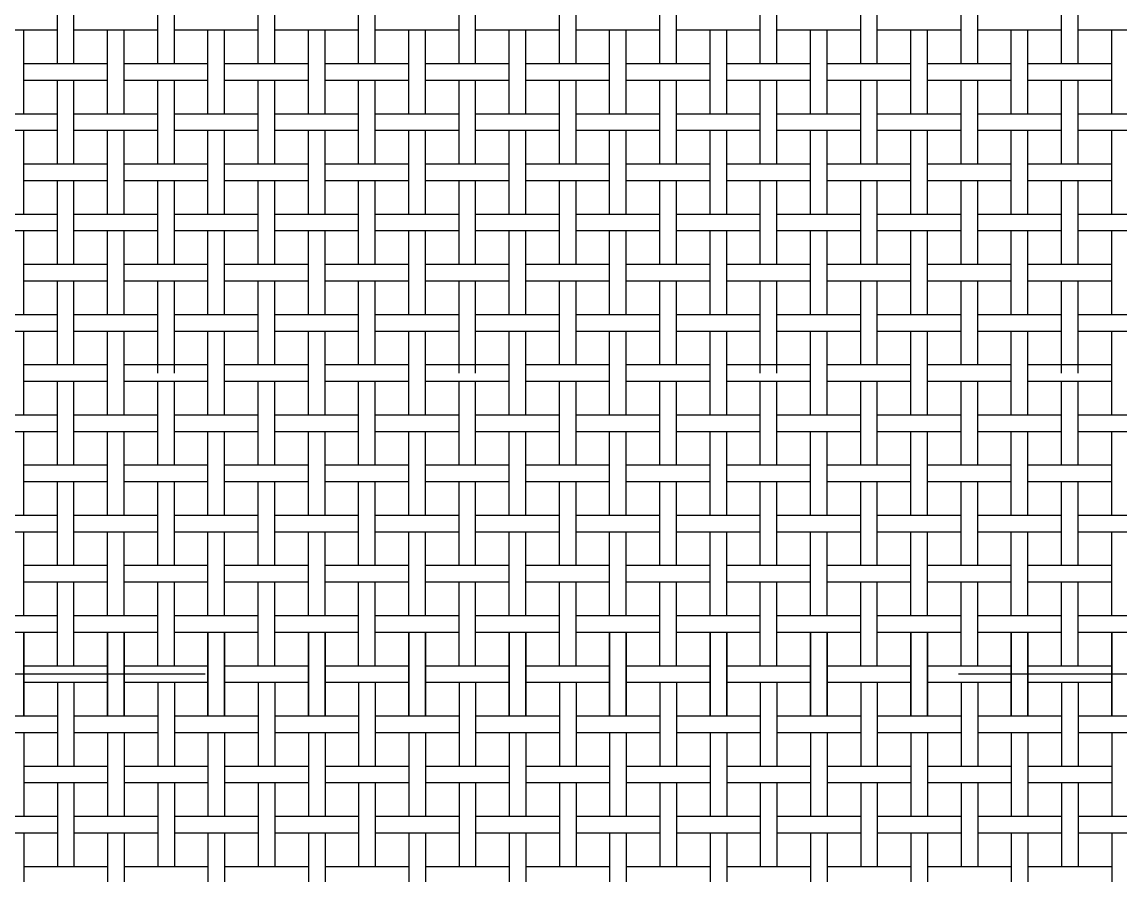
# Model space of a CAD drawing. Extents: x 1 to 102, y 0 to 78.
# Drawn here: x 37.91 to 47.17, y 48.86 to 56.06 of the extents above; entities that cross this region are included whole.
import ezdxf

# ---------------------------------------------------------------- set-up
doc = ezdxf.new("R2010")
doc.units = 0
doc.linetypes.add('CENTER', pattern=[50.8, 31.75, -6.35, 6.35, -6.35])
doc.layers.get('0').update_dxf_attribs({"linetype": 'CONTINUOUS'})
doc.layers.add('CENTER', color=1, linetype='CENTER')

msp = doc.modelspace()

# ---------------------------------------------------------------- linework, layer by layer
at = {"color": 7, "linetype": 'CONTINUOUS'}
for p, q in [((38.2113, 55.708), (38.2113, 56.4147)), ((38.3513, 55.708), (38.3513, 56.4147)), ((39.058, 55.708), (39.058, 56.4147)), ((39.198, 55.708), (39.198, 56.4147)), ((39.9047, 55.708), (39.9047, 56.4147)), ((40.0447, 55.708), (40.0447, 56.4147)), ((40.7513, 55.708), (40.7513, 56.4147)), ((40.8913, 55.708), (40.8913, 56.4147)), ((41.598, 55.708), (41.598, 56.4147)), ((41.738, 55.708), (41.738, 56.4147)), ((42.4447, 55.708), (42.4447, 56.4147)), ((42.5847, 55.708), (42.5847, 56.4147)), ((43.2913, 55.708), (43.2913, 56.4147)), ((43.4313, 55.708), (43.4313, 56.4147)), ((44.138, 55.708), (44.138, 56.4147)), ((44.278, 55.708), (44.278, 56.4147)), ((44.9847, 55.708), (44.9847, 56.4147)), ((45.1247, 55.708), (45.1247, 56.4147)), ((45.8313, 55.708), (45.8313, 56.4147)), ((45.9713, 55.708), (45.9713, 56.4147)), ((46.678, 55.708), (46.678, 56.4147)), ((46.818, 55.708), (46.818, 56.4147)), ((38.2113, 55.9913), (37.5047, 55.9913)), ((37.928, 55.2847), (37.928, 55.9913)), ((39.058, 55.9913), (38.3513, 55.9913)), ((38.6347, 55.2847), (38.6347, 55.9913)), ((38.7747, 55.2847), (38.7747, 55.9913)), ((39.9047, 55.9913), (39.198, 55.9913)), ((39.4813, 55.2847), (39.4813, 55.9913)), ((39.6213, 55.2847), (39.6213, 55.9913)), ((40.7513, 55.9913), (40.0447, 55.9913)), ((40.328, 55.2847), (40.328, 55.9913)), ((40.468, 55.2847), (40.468, 55.9913)), ((41.598, 55.9913), (40.8913, 55.9913)), ((41.1747, 55.2847), (41.1747, 55.9913)), ((41.3147, 55.2847), (41.3147, 55.9913)), ((42.4447, 55.9913), (41.738, 55.9913)), ((42.0213, 55.2847), (42.0213, 55.9913)), ((42.1613, 55.2847), (42.1613, 55.9913)), ((43.2913, 55.9913), (42.5847, 55.9913)), ((42.868, 55.2847), (42.868, 55.9913)), ((43.008, 55.2847), (43.008, 55.9913)), ((44.138, 55.9913), (43.4313, 55.9913)), ((43.7147, 55.2847), (43.7147, 55.9913)), ((43.8547, 55.2847), (43.8547, 55.9913)), ((44.9847, 55.9913), (44.278, 55.9913)), ((44.5613, 55.2847), (44.5613, 55.9913)), ((44.7013, 55.2847), (44.7013, 55.9913)), ((45.8313, 55.9913), (45.1247, 55.9913)), ((45.408, 55.2847), (45.408, 55.9913)), ((45.548, 55.2847), (45.548, 55.9913)), ((46.678, 55.9913), (45.9713, 55.9913)), ((46.2547, 55.2847), (46.2547, 55.9913)), ((46.3947, 55.2847), (46.3947, 55.9913)), ((47.5247, 55.9913), (46.818, 55.9913)), ((47.1013, 55.2847), (47.1013, 55.9913)), ((38.6347, 55.708), (37.928, 55.708)), ((39.4813, 55.708), (38.7747, 55.708)), ((40.328, 55.708), (39.6213, 55.708)), ((41.1747, 55.708), (40.468, 55.708)), ((42.0213, 55.708), (41.3147, 55.708)), ((42.868, 55.708), (42.1613, 55.708)), ((43.7147, 55.708), (43.008, 55.708)), ((44.5613, 55.708), (43.8547, 55.708)), ((45.408, 55.708), (44.7013, 55.708)), ((46.2547, 55.708), (45.548, 55.708)), ((47.1013, 55.708), (46.3947, 55.708)), ((38.6347, 55.568), (37.928, 55.568)), ((38.2113, 54.8613), (38.2113, 55.568)), ((38.3513, 54.8613), (38.3513, 55.568)), ((39.4813, 55.568), (38.7747, 55.568)), ((39.058, 54.8613), (39.058, 55.568)), ((39.198, 54.8613), (39.198, 55.568)), ((40.328, 55.568), (39.6213, 55.568)), ((39.9047, 54.8613), (39.9047, 55.568)), ((40.0447, 54.8613), (40.0447, 55.568)), ((41.1747, 55.568), (40.468, 55.568)), ((40.7513, 54.8613), (40.7513, 55.568)), ((40.8913, 54.8613), (40.8913, 55.568)), ((42.0213, 55.568), (41.3147, 55.568)), ((41.598, 54.8613), (41.598, 55.568)), ((41.738, 54.8613), (41.738, 55.568)), ((42.868, 55.568), (42.1613, 55.568)), ((42.4447, 54.8613), (42.4447, 55.568)), ((42.5847, 54.8613), (42.5847, 55.568)), ((43.7147, 55.568), (43.008, 55.568)), ((43.2913, 54.8613), (43.2913, 55.568)), ((43.4313, 54.8613), (43.4313, 55.568)), ((44.5613, 55.568), (43.8547, 55.568)), ((44.138, 54.8613), (44.138, 55.568)), ((44.278, 54.8613), (44.278, 55.568)), ((45.408, 55.568), (44.7013, 55.568)), ((44.9847, 54.8613), (44.9847, 55.568)), ((45.1247, 54.8613), (45.1247, 55.568)), ((46.2547, 55.568), (45.548, 55.568)), ((45.8313, 54.8613), (45.8313, 55.568)), ((45.9713, 54.8613), (45.9713, 55.568)), ((47.1013, 55.568), (46.3947, 55.568)), ((46.678, 54.8613), (46.678, 55.568)), ((46.818, 54.8613), (46.818, 55.568)), ((38.2113, 55.2847), (37.5047, 55.2847)), ((39.058, 55.2847), (38.3513, 55.2847)), ((39.9047, 55.2847), (39.198, 55.2847)), ((40.7513, 55.2847), (40.0447, 55.2847)), ((41.598, 55.2847), (40.8913, 55.2847)), ((42.4447, 55.2847), (41.738, 55.2847)), ((43.2913, 55.2847), (42.5847, 55.2847)), ((44.138, 55.2847), (43.4313, 55.2847)), ((44.9847, 55.2847), (44.278, 55.2847)), ((45.8313, 55.2847), (45.1247, 55.2847)), ((46.678, 55.2847), (45.9713, 55.2847)), ((47.5247, 55.2847), (46.818, 55.2847)), ((38.2113, 55.1447), (37.5047, 55.1447)), ((37.928, 54.438), (37.928, 55.1447)), ((39.058, 55.1447), (38.3513, 55.1447)), ((38.6347, 54.438), (38.6347, 55.1447)), ((38.7747, 54.438), (38.7747, 55.1447)), ((39.9047, 55.1447), (39.198, 55.1447)), ((39.4813, 54.438), (39.4813, 55.1447)), ((39.6213, 54.438), (39.6213, 55.1447)), ((40.7513, 55.1447), (40.0447, 55.1447)), ((40.328, 54.438), (40.328, 55.1447)), ((40.468, 54.438), (40.468, 55.1447)), ((41.598, 55.1447), (40.8913, 55.1447)), ((41.1747, 54.438), (41.1747, 55.1447)), ((41.3147, 54.438), (41.3147, 55.1447)), ((42.4447, 55.1447), (41.738, 55.1447)), ((42.0213, 54.438), (42.0213, 55.1447)), ((42.1613, 54.438), (42.1613, 55.1447)), ((43.2913, 55.1447), (42.5847, 55.1447)), ((42.868, 54.438), (42.868, 55.1447)), ((43.008, 54.438), (43.008, 55.1447)), ((44.138, 55.1447), (43.4313, 55.1447)), ((43.7147, 54.438), (43.7147, 55.1447)), ((43.8547, 54.438), (43.8547, 55.1447)), ((44.9847, 55.1447), (44.278, 55.1447)), ((44.5613, 54.438), (44.5613, 55.1447)), ((44.7013, 54.438), (44.7013, 55.1447)), ((45.8313, 55.1447), (45.1247, 55.1447)), ((45.408, 54.438), (45.408, 55.1447)), ((45.548, 54.438), (45.548, 55.1447)), ((46.678, 55.1447), (45.9713, 55.1447)), ((46.2547, 54.438), (46.2547, 55.1447)), ((46.3947, 54.438), (46.3947, 55.1447)), ((47.5247, 55.1447), (46.818, 55.1447)), ((47.1013, 54.438), (47.1013, 55.1447)), ((38.6347, 54.8613), (37.928, 54.8613)), ((39.4813, 54.8613), (38.7747, 54.8613)), ((40.328, 54.8613), (39.6213, 54.8613)), ((41.1747, 54.8613), (40.468, 54.8613)), ((42.0213, 54.8613), (41.3147, 54.8613)), ((42.868, 54.8613), (42.1613, 54.8613)), ((43.7147, 54.8613), (43.008, 54.8613)), ((44.5613, 54.8613), (43.8547, 54.8613)), ((45.408, 54.8613), (44.7013, 54.8613)), ((46.2547, 54.8613), (45.548, 54.8613)), ((47.1013, 54.8613), (46.3947, 54.8613)), ((38.6347, 54.7213), (37.928, 54.7213)), ((38.2113, 54.0147), (38.2113, 54.7213)), ((38.3513, 54.0147), (38.3513, 54.7213)), ((39.4813, 54.7213), (38.7747, 54.7213)), ((39.058, 54.0147), (39.058, 54.7213)), ((39.198, 54.0147), (39.198, 54.7213)), ((40.328, 54.7213), (39.6213, 54.7213)), ((39.9047, 54.0147), (39.9047, 54.7213)), ((40.0447, 54.0147), (40.0447, 54.7213)), ((41.1747, 54.7213), (40.468, 54.7213)), ((40.7513, 54.0147), (40.7513, 54.7213)), ((40.8913, 54.0147), (40.8913, 54.7213)), ((42.0213, 54.7213), (41.3147, 54.7213)), ((41.598, 54.0147), (41.598, 54.7213)), ((41.738, 54.0147), (41.738, 54.7213)), ((42.868, 54.7213), (42.1613, 54.7213)), ((42.4447, 54.0147), (42.4447, 54.7213)), ((42.5847, 54.0147), (42.5847, 54.7213)), ((43.7147, 54.7213), (43.008, 54.7213)), ((43.2913, 54.0147), (43.2913, 54.7213)), ((43.4313, 54.0147), (43.4313, 54.7213)), ((44.5613, 54.7213), (43.8547, 54.7213)), ((44.138, 54.0147), (44.138, 54.7213)), ((44.278, 54.0147), (44.278, 54.7213)), ((45.408, 54.7213), (44.7013, 54.7213)), ((44.9847, 54.0147), (44.9847, 54.7213)), ((45.1247, 54.0147), (45.1247, 54.7213)), ((46.2547, 54.7213), (45.548, 54.7213)), ((45.8313, 54.0147), (45.8313, 54.7213)), ((45.9713, 54.0147), (45.9713, 54.7213)), ((47.1013, 54.7213), (46.3947, 54.7213)), ((46.678, 54.0147), (46.678, 54.7213)), ((46.818, 54.0147), (46.818, 54.7213)), ((38.2113, 54.438), (37.5047, 54.438)), ((39.058, 54.438), (38.3513, 54.438)), ((39.9047, 54.438), (39.198, 54.438)), ((40.7513, 54.438), (40.0447, 54.438)), ((41.598, 54.438), (40.8913, 54.438)), ((42.4447, 54.438), (41.738, 54.438)), ((43.2913, 54.438), (42.5847, 54.438)), ((44.138, 54.438), (43.4313, 54.438)), ((44.9847, 54.438), (44.278, 54.438)), ((45.8313, 54.438), (45.1247, 54.438)), ((46.678, 54.438), (45.9713, 54.438)), ((47.5247, 54.438), (46.818, 54.438)), ((38.2113, 54.298), (37.5047, 54.298)), ((37.928, 53.5913), (37.928, 54.298)), ((39.058, 54.298), (38.3513, 54.298)), ((38.6347, 53.5913), (38.6347, 54.298)), ((38.7747, 53.5913), (38.7747, 54.298)), ((39.9047, 54.298), (39.198, 54.298)), ((39.4813, 53.5913), (39.4813, 54.298)), ((39.6213, 53.5913), (39.6213, 54.298)), ((40.7513, 54.298), (40.0447, 54.298)), ((40.328, 53.5913), (40.328, 54.298)), ((40.468, 53.5913), (40.468, 54.298)), ((41.598, 54.298), (40.8913, 54.298)), ((41.1747, 53.5913), (41.1747, 54.298)), ((41.3147, 53.5913), (41.3147, 54.298)), ((42.4447, 54.298), (41.738, 54.298)), ((42.0213, 53.5913), (42.0213, 54.298)), ((42.1613, 53.5913), (42.1613, 54.298)), ((43.2913, 54.298), (42.5847, 54.298)), ((42.868, 53.5913), (42.868, 54.298)), ((43.008, 53.5913), (43.008, 54.298)), ((44.138, 54.298), (43.4313, 54.298)), ((43.7147, 53.5913), (43.7147, 54.298)), ((43.8547, 53.5913), (43.8547, 54.298)), ((44.9847, 54.298), (44.278, 54.298)), ((44.5613, 53.5913), (44.5613, 54.298)), ((44.7013, 53.5913), (44.7013, 54.298)), ((45.8313, 54.298), (45.1247, 54.298)), ((45.408, 53.5913), (45.408, 54.298)), ((45.548, 53.5913), (45.548, 54.298)), ((46.678, 54.298), (45.9713, 54.298)), ((46.2547, 53.5913), (46.2547, 54.298)), ((46.3947, 53.5913), (46.3947, 54.298)), ((47.5247, 54.298), (46.818, 54.298)), ((47.1013, 53.5913), (47.1013, 54.298)), ((38.6347, 54.0147), (37.928, 54.0147)), ((39.4813, 54.0147), (38.7747, 54.0147)), ((40.328, 54.0147), (39.6213, 54.0147)), ((41.1747, 54.0147), (40.468, 54.0147)), ((42.0213, 54.0147), (41.3147, 54.0147)), ((42.868, 54.0147), (42.1613, 54.0147)), ((43.7147, 54.0147), (43.008, 54.0147)), ((44.5613, 54.0147), (43.8547, 54.0147)), ((45.408, 54.0147), (44.7013, 54.0147)), ((46.2547, 54.0147), (45.548, 54.0147)), ((47.1013, 54.0147), (46.3947, 54.0147)), ((38.6347, 53.8747), (37.928, 53.8747)), ((38.2113, 53.168), (38.2113, 53.8747)), ((38.3513, 53.168), (38.3513, 53.8747)), ((39.4813, 53.8747), (38.7747, 53.8747)), ((39.058, 53.098), (39.058, 53.8747)), ((39.198, 53.098), (39.198, 53.8747)), ((40.328, 53.8747), (39.6213, 53.8747)), ((39.9047, 53.168), (39.9047, 53.8747)), ((40.0447, 53.168), (40.0447, 53.8747)), ((41.1747, 53.8747), (40.468, 53.8747)), ((40.7513, 53.168), (40.7513, 53.8747)), ((40.8913, 53.168), (40.8913, 53.8747)), ((42.0213, 53.8747), (41.3147, 53.8747)), ((41.598, 53.098), (41.598, 53.8747)), ((41.738, 53.098), (41.738, 53.8747)), ((42.868, 53.8747), (42.1613, 53.8747)), ((42.4447, 53.168), (42.4447, 53.8747)), ((42.5847, 53.168), (42.5847, 53.8747)), ((43.7147, 53.8747), (43.008, 53.8747)), ((43.2913, 53.168), (43.2913, 53.8747)), ((43.4313, 53.168), (43.4313, 53.8747)), ((44.5613, 53.8747), (43.8547, 53.8747)), ((44.138, 53.098), (44.138, 53.8747)), ((44.278, 53.098), (44.278, 53.8747)), ((45.408, 53.8747), (44.7013, 53.8747)), ((44.9847, 53.168), (44.9847, 53.8747)), ((45.1247, 53.168), (45.1247, 53.8747)), ((46.2547, 53.8747), (45.548, 53.8747)), ((45.8313, 53.168), (45.8313, 53.8747)), ((45.9713, 53.168), (45.9713, 53.8747)), ((47.1013, 53.8747), (46.3947, 53.8747)), ((46.678, 53.098), (46.678, 53.8747)), ((46.818, 53.098), (46.818, 53.8747)), ((38.2113, 53.5913), (37.5047, 53.5913)), ((39.058, 53.5913), (38.3513, 53.5913)), ((39.9047, 53.5913), (39.198, 53.5913)), ((40.7513, 53.5913), (40.0447, 53.5913)), ((41.598, 53.5913), (40.8913, 53.5913)), ((42.4447, 53.5913), (41.738, 53.5913)), ((43.2913, 53.5913), (42.5847, 53.5913)), ((44.138, 53.5913), (43.4313, 53.5913)), ((44.9847, 53.5913), (44.278, 53.5913)), ((45.8313, 53.5913), (45.1247, 53.5913)), ((46.678, 53.5913), (45.9713, 53.5913)), ((47.5247, 53.5913), (46.818, 53.5913)), ((38.2113, 53.4513), (37.5047, 53.4513)), ((37.928, 52.7447), (37.928, 53.4513)), ((39.058, 53.4513), (38.3513, 53.4513)), ((38.6347, 52.7447), (38.6347, 53.4513)), ((38.7747, 52.7447), (38.7747, 53.4513)), ((39.9047, 53.4513), (39.198, 53.4513)), ((39.4813, 52.7447), (39.4813, 53.4513)), ((39.6213, 52.7447), (39.6213, 53.4513)), ((40.7513, 53.4513), (40.0447, 53.4513)), ((40.328, 52.7447), (40.328, 53.4513)), ((40.468, 52.7447), (40.468, 53.4513)), ((41.598, 53.4513), (40.8913, 53.4513)), ((41.1747, 52.7447), (41.1747, 53.4513)), ((41.3147, 52.7447), (41.3147, 53.4513)), ((42.4447, 53.4513), (41.738, 53.4513)), ((42.0213, 52.7447), (42.0213, 53.4513)), ((42.1613, 52.7447), (42.1613, 53.4513)), ((43.2913, 53.4513), (42.5847, 53.4513)), ((42.868, 52.7447), (42.868, 53.4513)), ((43.008, 52.7447), (43.008, 53.4513)), ((44.138, 53.4513), (43.4313, 53.4513)), ((43.7147, 52.7447), (43.7147, 53.4513)), ((43.8547, 52.7447), (43.8547, 53.4513)), ((44.9847, 53.4513), (44.278, 53.4513)), ((44.5613, 52.7447), (44.5613, 53.4513)), ((44.7013, 52.7447), (44.7013, 53.4513)), ((45.8313, 53.4513), (45.1247, 53.4513)), ((45.408, 52.7447), (45.408, 53.4513)), ((45.548, 52.7447), (45.548, 53.4513)), ((46.678, 53.4513), (45.9713, 53.4513)), ((46.2547, 52.7447), (46.2547, 53.4513)), ((46.3947, 52.7447), (46.3947, 53.4513)), ((47.5247, 53.4513), (46.818, 53.4513)), ((47.1013, 52.7447), (47.1013, 53.4513)), ((38.6347, 53.168), (37.928, 53.168)), ((39.4813, 53.168), (38.7747, 53.168)), ((40.328, 53.168), (39.6213, 53.168)), ((41.1747, 53.168), (40.468, 53.168)), ((42.0213, 53.168), (41.3147, 53.168)), ((42.868, 53.168), (42.1613, 53.168)), ((43.7147, 53.168), (43.008, 53.168)), ((44.5613, 53.168), (43.8547, 53.168)), ((45.408, 53.168), (44.7013, 53.168)), ((46.2547, 53.168), (45.548, 53.168)), ((47.1013, 53.168), (46.3947, 53.168)), ((38.6347, 53.028), (37.928, 53.028)), ((38.2113, 52.3213), (38.2113, 53.028)), ((38.3513, 52.3213), (38.3513, 53.028)), ((39.4813, 53.028), (38.7747, 53.028)), ((39.058, 52.3213), (39.058, 53.028)), ((39.198, 52.3213), (39.198, 53.028)), ((40.328, 53.028), (39.6213, 53.028)), ((39.9047, 52.3213), (39.9047, 53.028)), ((40.0447, 52.3213), (40.0447, 53.028)), ((41.1747, 53.028), (40.468, 53.028)), ((40.7513, 52.3213), (40.7513, 53.028)), ((40.8913, 52.3213), (40.8913, 53.028)), ((42.0213, 53.028), (41.3147, 53.028)), ((41.598, 52.3213), (41.598, 53.028)), ((41.738, 52.3213), (41.738, 53.028)), ((42.868, 53.028), (42.1613, 53.028)), ((42.4447, 52.3213), (42.4447, 53.028)), ((42.5847, 52.3213), (42.5847, 53.028)), ((43.7147, 53.028), (43.008, 53.028)), ((43.2913, 52.3213), (43.2913, 53.028)), ((43.4313, 52.3213), (43.4313, 53.028)), ((44.5613, 53.028), (43.8547, 53.028)), ((44.138, 52.3213), (44.138, 53.028)), ((44.278, 52.3213), (44.278, 53.028)), ((45.408, 53.028), (44.7013, 53.028)), ((44.9847, 52.3213), (44.9847, 53.028)), ((45.1247, 52.3213), (45.1247, 53.028)), ((46.2547, 53.028), (45.548, 53.028)), ((45.8313, 52.3213), (45.8313, 53.028)), ((45.9713, 52.3213), (45.9713, 53.028)), ((47.1013, 53.028), (46.3947, 53.028)), ((46.678, 52.3213), (46.678, 53.028)), ((46.818, 52.3213), (46.818, 53.028)), ((38.2113, 52.7447), (37.5047, 52.7447)), ((39.058, 52.7447), (38.3513, 52.7447)), ((39.9047, 52.7447), (39.198, 52.7447)), ((40.7513, 52.7447), (40.0447, 52.7447)), ((41.598, 52.7447), (40.8913, 52.7447)), ((42.4447, 52.7447), (41.738, 52.7447)), ((43.2913, 52.7447), (42.5847, 52.7447)), ((44.138, 52.7447), (43.4313, 52.7447)), ((44.9847, 52.7447), (44.278, 52.7447)), ((45.8313, 52.7447), (45.1247, 52.7447)), ((46.678, 52.7447), (45.9713, 52.7447)), ((47.5247, 52.7447), (46.818, 52.7447)), ((38.2113, 52.6047), (37.5047, 52.6047)), ((37.928, 51.898), (37.928, 52.6047)), ((39.058, 52.6047), (38.3513, 52.6047)), ((38.6347, 51.898), (38.6347, 52.6047)), ((38.7747, 51.898), (38.7747, 52.6047)), ((39.9047, 52.6047), (39.198, 52.6047)), ((39.4813, 51.898), (39.4813, 52.6047)), ((39.6213, 51.898), (39.6213, 52.6047)), ((40.7513, 52.6047), (40.0447, 52.6047)), ((40.328, 51.898), (40.328, 52.6047)), ((40.468, 51.898), (40.468, 52.6047)), ((41.598, 52.6047), (40.8913, 52.6047)), ((41.1747, 51.898), (41.1747, 52.6047)), ((41.3147, 51.898), (41.3147, 52.6047)), ((42.4447, 52.6047), (41.738, 52.6047)), ((42.0213, 51.898), (42.0213, 52.6047)), ((42.1613, 51.898), (42.1613, 52.6047)), ((43.2913, 52.6047), (42.5847, 52.6047)), ((42.868, 51.898), (42.868, 52.6047)), ((43.008, 51.898), (43.008, 52.6047)), ((44.138, 52.6047), (43.4313, 52.6047)), ((43.7147, 51.898), (43.7147, 52.6047)), ((43.8547, 51.898), (43.8547, 52.6047)), ((44.9847, 52.6047), (44.278, 52.6047)), ((44.5613, 51.898), (44.5613, 52.6047)), ((44.7013, 51.898), (44.7013, 52.6047)), ((45.8313, 52.6047), (45.1247, 52.6047)), ((45.408, 51.898), (45.408, 52.6047)), ((45.548, 51.898), (45.548, 52.6047)), ((46.678, 52.6047), (45.9713, 52.6047)), ((46.2547, 51.898), (46.2547, 52.6047)), ((46.3947, 51.898), (46.3947, 52.6047)), ((47.5247, 52.6047), (46.818, 52.6047)), ((47.1013, 51.898), (47.1013, 52.6047)), ((38.6347, 52.3213), (37.928, 52.3213)), ((39.4813, 52.3213), (38.7747, 52.3213)), ((40.328, 52.3213), (39.6213, 52.3213)), ((41.1747, 52.3213), (40.468, 52.3213)), ((42.0213, 52.3213), (41.3147, 52.3213)), ((42.868, 52.3213), (42.1613, 52.3213)), ((43.7147, 52.3213), (43.008, 52.3213)), ((44.5613, 52.3213), (43.8547, 52.3213)), ((45.408, 52.3213), (44.7013, 52.3213)), ((46.2547, 52.3213), (45.548, 52.3213)), ((47.1013, 52.3213), (46.3947, 52.3213)), ((38.6347, 52.1813), (37.928, 52.1813)), ((38.2113, 51.4747), (38.2113, 52.1813)), ((38.3513, 51.4747), (38.3513, 52.1813)), ((39.4813, 52.1813), (38.7747, 52.1813)), ((39.058, 51.4747), (39.058, 52.1813)), ((39.198, 51.4747), (39.198, 52.1813)), ((40.328, 52.1813), (39.6213, 52.1813)), ((39.9047, 51.4747), (39.9047, 52.1813)), ((40.0447, 51.4747), (40.0447, 52.1813)), ((41.1747, 52.1813), (40.468, 52.1813)), ((40.7513, 51.4747), (40.7513, 52.1813)), ((40.8913, 51.4747), (40.8913, 52.1813)), ((42.0213, 52.1813), (41.3147, 52.1813)), ((41.598, 51.4747), (41.598, 52.1813)), ((41.738, 51.4747), (41.738, 52.1813)), ((42.868, 52.1813), (42.1613, 52.1813)), ((42.4447, 51.4747), (42.4447, 52.1813)), ((42.5847, 51.4747), (42.5847, 52.1813)), ((43.7147, 52.1813), (43.008, 52.1813)), ((43.2913, 51.4747), (43.2913, 52.1813)), ((43.4313, 51.4747), (43.4313, 52.1813)), ((44.5613, 52.1813), (43.8547, 52.1813)), ((44.138, 51.4747), (44.138, 52.1813)), ((44.278, 51.4747), (44.278, 52.1813)), ((45.408, 52.1813), (44.7013, 52.1813)), ((44.9847, 51.4747), (44.9847, 52.1813)), ((45.1247, 51.4747), (45.1247, 52.1813)), ((46.2547, 52.1813), (45.548, 52.1813)), ((45.8313, 51.4747), (45.8313, 52.1813)), ((45.9713, 51.4747), (45.9713, 52.1813)), ((47.1013, 52.1813), (46.3947, 52.1813)), ((46.678, 51.4747), (46.678, 52.1813)), ((46.818, 51.4747), (46.818, 52.1813)), ((38.2113, 51.898), (37.5047, 51.898)), ((39.058, 51.898), (38.3513, 51.898)), ((39.9047, 51.898), (39.198, 51.898)), ((40.7513, 51.898), (40.0447, 51.898)), ((41.598, 51.898), (40.8913, 51.898)), ((42.4447, 51.898), (41.738, 51.898)), ((43.2913, 51.898), (42.5847, 51.898)), ((44.138, 51.898), (43.4313, 51.898)), ((44.9847, 51.898), (44.278, 51.898)), ((45.8313, 51.898), (45.1247, 51.898)), ((46.678, 51.898), (45.9713, 51.898)), ((47.5247, 51.898), (46.818, 51.898)), ((38.2113, 51.758), (37.5047, 51.758)), ((37.928, 51.0513), (37.928, 51.758)), ((39.058, 51.758), (38.3513, 51.758)), ((38.6347, 51.0513), (38.6347, 51.758)), ((38.7747, 51.0513), (38.7747, 51.758)), ((39.9047, 51.758), (39.198, 51.758)), ((39.4813, 51.0513), (39.4813, 51.758)), ((39.6213, 51.0513), (39.6213, 51.758)), ((40.7513, 51.758), (40.0447, 51.758)), ((40.328, 51.0513), (40.328, 51.758)), ((40.468, 51.0513), (40.468, 51.758)), ((41.598, 51.758), (40.8913, 51.758)), ((41.1747, 51.0513), (41.1747, 51.758)), ((41.3147, 51.0513), (41.3147, 51.758)), ((42.4447, 51.758), (41.738, 51.758)), ((42.0213, 51.0513), (42.0213, 51.758)), ((42.1613, 51.0513), (42.1613, 51.758)), ((43.2913, 51.758), (42.5847, 51.758)), ((42.868, 51.0513), (42.868, 51.758)), ((43.008, 51.0513), (43.008, 51.758)), ((44.138, 51.758), (43.4313, 51.758)), ((43.7147, 51.0513), (43.7147, 51.758)), ((43.8547, 51.0513), (43.8547, 51.758)), ((44.9847, 51.758), (44.278, 51.758)), ((44.5613, 51.0513), (44.5613, 51.758)), ((44.7013, 51.0513), (44.7013, 51.758)), ((45.8313, 51.758), (45.1247, 51.758)), ((45.408, 51.0513), (45.408, 51.758)), ((45.548, 51.0513), (45.548, 51.758)), ((46.678, 51.758), (45.9713, 51.758)), ((46.2547, 51.0513), (46.2547, 51.758)), ((46.3947, 51.0513), (46.3947, 51.758)), ((47.5247, 51.758), (46.818, 51.758)), ((47.1013, 51.0513), (47.1013, 51.758)), ((38.6347, 51.4747), (37.928, 51.4747)), ((39.4813, 51.4747), (38.7747, 51.4747)), ((40.328, 51.4747), (39.6213, 51.4747)), ((41.1747, 51.4747), (40.468, 51.4747)), ((42.0213, 51.4747), (41.3147, 51.4747)), ((42.868, 51.4747), (42.1613, 51.4747)), ((43.7147, 51.4747), (43.008, 51.4747)), ((44.5613, 51.4747), (43.8547, 51.4747)), ((45.408, 51.4747), (44.7013, 51.4747)), ((46.2547, 51.4747), (45.548, 51.4747)), ((47.1013, 51.4747), (46.3947, 51.4747)), ((38.6347, 51.3347), (37.928, 51.3347)), ((38.2113, 50.628), (38.2113, 51.3347)), ((38.3513, 50.628), (38.3513, 51.3347)), ((39.4813, 51.3347), (38.7747, 51.3347)), ((39.058, 50.628), (39.058, 51.3347)), ((39.198, 50.628), (39.198, 51.3347)), ((40.328, 51.3347), (39.6213, 51.3347)), ((39.9047, 50.628), (39.9047, 51.3347)), ((40.0447, 50.628), (40.0447, 51.3347)), ((41.1747, 51.3347), (40.468, 51.3347)), ((40.7513, 50.628), (40.7513, 51.3347)), ((40.8913, 50.628), (40.8913, 51.3347)), ((42.0213, 51.3347), (41.3147, 51.3347)), ((41.598, 50.628), (41.598, 51.3347)), ((41.738, 50.628), (41.738, 51.3347)), ((42.868, 51.3347), (42.1613, 51.3347)), ((42.4447, 50.628), (42.4447, 51.3347)), ((42.5847, 50.628), (42.5847, 51.3347)), ((43.7147, 51.3347), (43.008, 51.3347)), ((43.2913, 50.628), (43.2913, 51.3347)), ((43.4313, 50.628), (43.4313, 51.3347)), ((44.5613, 51.3347), (43.8547, 51.3347)), ((44.138, 50.628), (44.138, 51.3347)), ((44.278, 50.628), (44.278, 51.3347)), ((45.408, 51.3347), (44.7013, 51.3347)), ((44.9847, 50.628), (44.9847, 51.3347)), ((45.1247, 50.628), (45.1247, 51.3347)), ((46.2547, 51.3347), (45.548, 51.3347)), ((45.8313, 50.628), (45.8313, 51.3347)), ((45.9713, 50.628), (45.9713, 51.3347)), ((47.1013, 51.3347), (46.3947, 51.3347)), ((46.678, 50.628), (46.678, 51.3347)), ((46.818, 50.628), (46.818, 51.3347)), ((38.2113, 51.0513), (37.5047, 51.0513)), ((39.058, 51.0513), (38.3513, 51.0513)), ((39.9047, 51.0513), (39.198, 51.0513)), ((40.7513, 51.0513), (40.0447, 51.0513)), ((41.598, 51.0513), (40.8913, 51.0513)), ((42.4447, 51.0513), (41.738, 51.0513)), ((43.2913, 51.0513), (42.5847, 51.0513)), ((44.138, 51.0513), (43.4313, 51.0513)), ((44.9847, 51.0513), (44.278, 51.0513)), ((45.8313, 51.0513), (45.1247, 51.0513)), ((46.678, 51.0513), (45.9713, 51.0513)), ((47.5247, 51.0513), (46.818, 51.0513)), ((38.2113, 50.9113), (37.5047, 50.9113)), ((37.928, 50.2047), (37.928, 50.9113)), ((37.928, 50.9113), (37.928, 50.2047)), ((39.058, 50.9113), (38.3513, 50.9113)), ((38.6347, 50.2047), (38.6347, 50.9113)), ((38.6347, 50.9113), (38.6347, 50.2047)), ((38.7747, 50.2047), (38.7747, 50.9113)), ((38.7747, 50.9113), (38.7747, 50.2047)), ((39.9047, 50.9113), (39.198, 50.9113)), ((39.4813, 50.2047), (39.4813, 50.9113)), ((39.4813, 50.9113), (39.4813, 50.2047)), ((39.6213, 50.2047), (39.6213, 50.9113)), ((39.6213, 50.9113), (39.6213, 50.2047)), ((40.7513, 50.9113), (40.0447, 50.9113)), ((40.328, 50.2047), (40.328, 50.9113)), ((40.328, 50.9113), (40.328, 50.2047)), ((40.468, 50.2047), (40.468, 50.9113)), ((40.468, 50.9113), (40.468, 50.2047)), ((41.598, 50.9113), (40.8913, 50.9113)), ((41.1747, 50.2047), (41.1747, 50.9113)), ((41.1747, 50.9113), (41.1747, 50.2047)), ((41.3147, 50.2047), (41.3147, 50.9113)), ((41.3147, 50.9113), (41.3147, 50.2047)), ((42.4447, 50.9113), (41.738, 50.9113)), ((42.0213, 50.2047), (42.0213, 50.9113)), ((42.0213, 50.9113), (42.0213, 50.2047)), ((42.1613, 50.2047), (42.1613, 50.9113)), ((42.1613, 50.9113), (42.1613, 50.2047)), ((43.2913, 50.9113), (42.5847, 50.9113)), ((42.868, 50.2047), (42.868, 50.9113)), ((42.868, 50.9113), (42.868, 50.2047)), ((43.008, 50.2047), (43.008, 50.9113)), ((43.008, 50.9113), (43.008, 50.2047)), ((44.138, 50.9113), (43.4313, 50.9113)), ((43.7147, 50.2047), (43.7147, 50.9113)), ((43.7147, 50.9113), (43.7147, 50.2047)), ((43.8547, 50.2047), (43.8547, 50.9113)), ((43.8547, 50.9113), (43.8547, 50.2047)), ((44.9847, 50.9113), (44.278, 50.9113)), ((44.5613, 50.2047), (44.5613, 50.9113)), ((44.5613, 50.9113), (44.5613, 50.2047)), ((44.7013, 50.2047), (44.7013, 50.9113)), ((44.7013, 50.9113), (44.7013, 50.2047)), ((45.8313, 50.9113), (45.1247, 50.9113)), ((45.408, 50.2047), (45.408, 50.9113)), ((45.408, 50.9113), (45.408, 50.2047)), ((45.548, 50.2047), (45.548, 50.9113)), ((45.548, 50.9113), (45.548, 50.2047)), ((46.678, 50.9113), (45.9713, 50.9113)), ((46.2547, 50.2047), (46.2547, 50.9113)), ((46.2547, 50.9113), (46.2547, 50.2047)), ((46.3947, 50.2047), (46.3947, 50.9113)), ((46.3947, 50.9113), (46.3947, 50.2047)), ((47.5247, 50.9113), (46.818, 50.9113)), ((47.1013, 50.2047), (47.1013, 50.9113)), ((47.1013, 50.9113), (47.1013, 50.2047)), ((38.6347, 50.628), (37.928, 50.628)), ((39.4813, 50.628), (38.7747, 50.628)), ((40.328, 50.628), (39.6213, 50.628)), ((41.1747, 50.628), (40.468, 50.628)), ((42.0213, 50.628), (41.3147, 50.628)), ((42.868, 50.628), (42.1613, 50.628)), ((43.7147, 50.628), (43.008, 50.628)), ((44.5613, 50.628), (43.8547, 50.628)), ((45.408, 50.628), (44.7013, 50.628)), ((46.2547, 50.628), (45.548, 50.628)), ((47.1013, 50.628), (46.3947, 50.628)), ((38.6347, 50.488), (37.928, 50.488)), ((38.2113, 50.488), (38.2113, 49.7813)), ((38.3513, 50.488), (38.3513, 49.7813)), ((39.4813, 50.488), (38.7747, 50.488)), ((39.058, 50.488), (39.058, 49.7813)), ((39.198, 50.488), (39.198, 49.7813)), ((40.328, 50.488), (39.6213, 50.488)), ((39.9047, 50.488), (39.9047, 49.7813)), ((40.0447, 50.488), (40.0447, 49.7813)), ((41.1747, 50.488), (40.468, 50.488)), ((40.7513, 50.488), (40.7513, 49.7813)), ((40.8913, 50.488), (40.8913, 49.7813)), ((42.0213, 50.488), (41.3147, 50.488)), ((41.598, 50.488), (41.598, 49.7813)), ((41.738, 50.488), (41.738, 49.7813)), ((42.868, 50.488), (42.1613, 50.488)), ((42.4447, 50.488), (42.4447, 49.7813)), ((42.5847, 50.488), (42.5847, 49.7813)), ((43.7147, 50.488), (43.008, 50.488)), ((43.2913, 50.488), (43.2913, 49.7813)), ((43.4313, 50.488), (43.4313, 49.7813)), ((44.5613, 50.488), (43.8547, 50.488)), ((44.138, 50.488), (44.138, 49.7813)), ((44.278, 50.488), (44.278, 49.7813)), ((45.408, 50.488), (44.7013, 50.488)), ((44.9847, 50.488), (44.9847, 49.7813)), ((45.1247, 50.488), (45.1247, 49.7813)), ((46.2547, 50.488), (45.548, 50.488)), ((45.8313, 50.488), (45.8313, 49.7813)), ((45.9713, 50.488), (45.9713, 49.7813)), ((47.1013, 50.488), (46.3947, 50.488)), ((46.678, 50.488), (46.678, 49.7813)), ((46.818, 50.488), (46.818, 49.7813)), ((38.2113, 50.2047), (37.5047, 50.2047)), ((39.058, 50.2047), (38.3513, 50.2047)), ((39.9047, 50.2047), (39.198, 50.2047)), ((40.7513, 50.2047), (40.0447, 50.2047)), ((41.598, 50.2047), (40.8913, 50.2047)), ((42.4447, 50.2047), (41.738, 50.2047)), ((43.2913, 50.2047), (42.5847, 50.2047)), ((44.138, 50.2047), (43.4313, 50.2047)), ((44.9847, 50.2047), (44.278, 50.2047)), ((45.8313, 50.2047), (45.1247, 50.2047)), ((46.678, 50.2047), (45.9713, 50.2047)), ((47.5247, 50.2047), (46.818, 50.2047)), ((38.2113, 50.0647), (37.5047, 50.0647)), ((37.928, 50.0647), (37.928, 49.358)), ((39.058, 50.0647), (38.3513, 50.0647)), ((38.6347, 50.0647), (38.6347, 49.358)), ((38.7747, 50.0647), (38.7747, 49.358)), ((39.9047, 50.0647), (39.198, 50.0647)), ((39.4813, 50.0647), (39.4813, 49.358)), ((39.6213, 50.0647), (39.6213, 49.358)), ((40.7513, 50.0647), (40.0447, 50.0647)), ((40.328, 50.0647), (40.328, 49.358)), ((40.468, 50.0647), (40.468, 49.358)), ((41.598, 50.0647), (40.8913, 50.0647)), ((41.1747, 50.0647), (41.1747, 49.358)), ((41.3147, 50.0647), (41.3147, 49.358)), ((42.4447, 50.0647), (41.738, 50.0647)), ((42.0213, 50.0647), (42.0213, 49.358)), ((42.1613, 50.0647), (42.1613, 49.358)), ((43.2913, 50.0647), (42.5847, 50.0647)), ((42.868, 50.0647), (42.868, 49.358)), ((43.008, 50.0647), (43.008, 49.358)), ((44.138, 50.0647), (43.4313, 50.0647)), ((43.7147, 50.0647), (43.7147, 49.358)), ((43.8547, 50.0647), (43.8547, 49.358)), ((44.9847, 50.0647), (44.278, 50.0647)), ((44.5613, 50.0647), (44.5613, 49.358)), ((44.7013, 50.0647), (44.7013, 49.358)), ((45.8313, 50.0647), (45.1247, 50.0647)), ((45.408, 50.0647), (45.408, 49.358)), ((45.548, 50.0647), (45.548, 49.358)), ((46.678, 50.0647), (45.9713, 50.0647)), ((46.2547, 50.0647), (46.2547, 49.358)), ((46.3947, 50.0647), (46.3947, 49.358)), ((47.5247, 50.0647), (46.818, 50.0647)), ((47.1013, 50.0647), (47.1013, 49.358)), ((38.6347, 49.7813), (37.928, 49.7813)), ((39.4813, 49.7813), (38.7747, 49.7813)), ((40.328, 49.7813), (39.6213, 49.7813)), ((41.1747, 49.7813), (40.468, 49.7813)), ((42.0213, 49.7813), (41.3147, 49.7813)), ((42.868, 49.7813), (42.1613, 49.7813)), ((43.7147, 49.7813), (43.008, 49.7813)), ((44.5613, 49.7813), (43.8547, 49.7813)), ((45.408, 49.7813), (44.7013, 49.7813)), ((46.2547, 49.7813), (45.548, 49.7813)), ((47.1013, 49.7813), (46.3947, 49.7813)), ((38.6347, 49.6413), (37.928, 49.6413)), ((38.2113, 49.6413), (38.2113, 48.9347)), ((38.3513, 49.6413), (38.3513, 48.9347)), ((39.4813, 49.6413), (38.7747, 49.6413)), ((39.058, 49.6413), (39.058, 48.9347)), ((39.198, 49.6413), (39.198, 48.9347)), ((40.328, 49.6413), (39.6213, 49.6413)), ((39.9047, 49.6413), (39.9047, 48.9347)), ((40.0447, 49.6413), (40.0447, 48.9347)), ((41.1747, 49.6413), (40.468, 49.6413)), ((40.7513, 49.6413), (40.7513, 48.9347)), ((40.8913, 49.6413), (40.8913, 48.9347)), ((42.0213, 49.6413), (41.3147, 49.6413)), ((41.598, 49.6413), (41.598, 48.9347)), ((41.738, 49.6413), (41.738, 48.9347)), ((42.868, 49.6413), (42.1613, 49.6413)), ((42.4447, 49.6413), (42.4447, 48.9347)), ((42.5847, 49.6413), (42.5847, 48.9347)), ((43.7147, 49.6413), (43.008, 49.6413)), ((43.2913, 49.6413), (43.2913, 48.9347)), ((43.4313, 49.6413), (43.4313, 48.9347)), ((44.5613, 49.6413), (43.8547, 49.6413)), ((44.138, 49.6413), (44.138, 48.9347)), ((44.278, 49.6413), (44.278, 48.9347)), ((45.408, 49.6413), (44.7013, 49.6413)), ((44.9847, 49.6413), (44.9847, 48.9347)), ((45.1247, 49.6413), (45.1247, 48.9347)), ((46.2547, 49.6413), (45.548, 49.6413)), ((45.8313, 49.6413), (45.8313, 48.9347)), ((45.9713, 49.6413), (45.9713, 48.9347)), ((47.1013, 49.6413), (46.3947, 49.6413)), ((46.678, 49.6413), (46.678, 48.9347)), ((46.818, 49.6413), (46.818, 48.9347)), ((38.2113, 49.358), (37.5047, 49.358)), ((39.058, 49.358), (38.3513, 49.358)), ((39.9047, 49.358), (39.198, 49.358)), ((40.7513, 49.358), (40.0447, 49.358)), ((41.598, 49.358), (40.8913, 49.358)), ((42.4447, 49.358), (41.738, 49.358)), ((43.2913, 49.358), (42.5847, 49.358)), ((44.138, 49.358), (43.4313, 49.358)), ((44.9847, 49.358), (44.278, 49.358)), ((45.8313, 49.358), (45.1247, 49.358)), ((46.678, 49.358), (45.9713, 49.358)), ((47.5247, 49.358), (46.818, 49.358)), ((38.2113, 49.218), (37.5047, 49.218)), ((37.928, 49.218), (37.928, 48.5113)), ((39.058, 49.218), (38.3513, 49.218)), ((38.6347, 49.218), (38.6347, 48.5113)), ((38.7747, 49.218), (38.7747, 48.5113)), ((39.9047, 49.218), (39.198, 49.218)), ((39.4813, 49.218), (39.4813, 48.5113)), ((39.6213, 49.218), (39.6213, 48.5113)), ((40.7513, 49.218), (40.0447, 49.218)), ((40.328, 49.218), (40.328, 48.5113)), ((40.468, 49.218), (40.468, 48.5113)), ((41.598, 49.218), (40.8913, 49.218)), ((41.1747, 49.218), (41.1747, 48.5113)), ((41.3147, 49.218), (41.3147, 48.5113)), ((42.4447, 49.218), (41.738, 49.218)), ((42.0213, 49.218), (42.0213, 48.5113)), ((42.1613, 49.218), (42.1613, 48.5113)), ((43.2913, 49.218), (42.5847, 49.218)), ((42.868, 49.218), (42.868, 48.5113)), ((43.008, 49.218), (43.008, 48.5113)), ((44.138, 49.218), (43.4313, 49.218)), ((43.7147, 49.218), (43.7147, 48.5113)), ((43.8547, 49.218), (43.8547, 48.5113)), ((44.9847, 49.218), (44.278, 49.218)), ((44.5613, 49.218), (44.5613, 48.5113)), ((44.7013, 49.218), (44.7013, 48.5113)), ((45.8313, 49.218), (45.1247, 49.218)), ((45.408, 49.218), (45.408, 48.5113)), ((45.548, 49.218), (45.548, 48.5113)), ((46.678, 49.218), (45.9713, 49.218)), ((46.2547, 49.218), (46.2547, 48.5113)), ((46.3947, 49.218), (46.3947, 48.5113)), ((47.5247, 49.218), (46.818, 49.218)), ((47.1013, 49.218), (47.1013, 48.5113)), ((38.6347, 48.9347), (37.928, 48.9347)), ((39.4813, 48.9347), (38.7747, 48.9347)), ((40.328, 48.9347), (39.6213, 48.9347)), ((41.1747, 48.9347), (40.468, 48.9347)), ((42.0213, 48.9347), (41.3147, 48.9347)), ((42.868, 48.9347), (42.1613, 48.9347)), ((43.7147, 48.9347), (43.008, 48.9347)), ((44.5613, 48.9347), (43.8547, 48.9347)), ((45.408, 48.9347), (44.7013, 48.9347)), ((46.2547, 48.9347), (45.548, 48.9347)), ((47.1013, 48.9347), (46.3947, 48.9347))]:
    msp.add_line(p, q, dxfattribs=at)
for radius in [25, 15]:
    msp.add_circle((50.558, 50.558), radius, dxfattribs=at)
at = {"layer": 'CENTER', "color": 1, "linetype": 'CENTER'}
msp.add_line((77.558, 50.558), (23.558, 50.558), dxfattribs=at)

doc.saveas('drawing.dxf')
